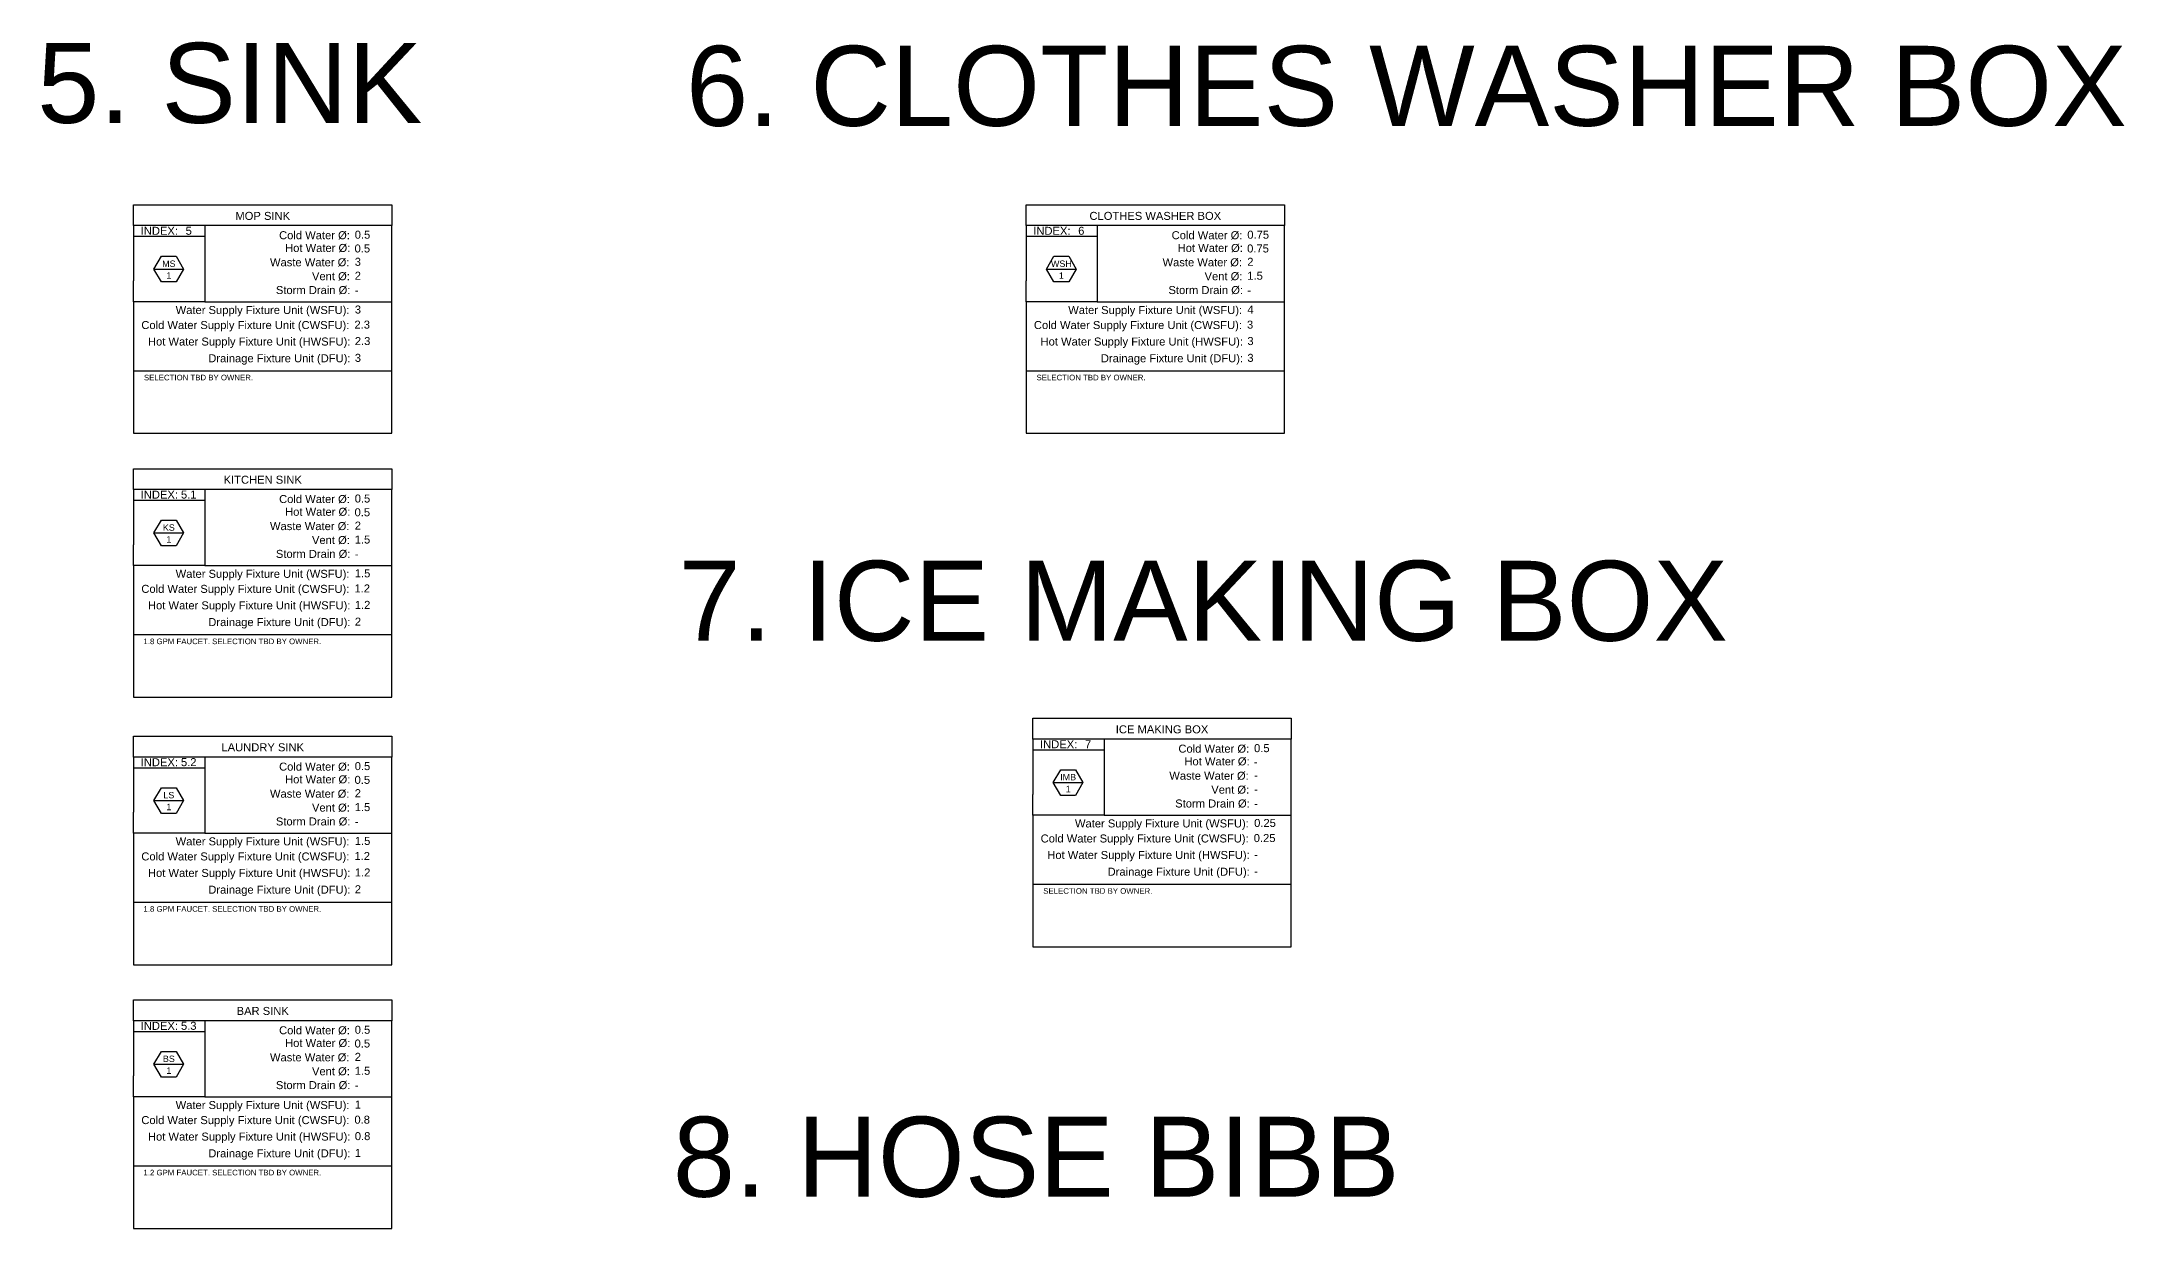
# Model space of a CAD drawing. Header units: inches. Extents: x -402 to -9, y -37 to 148.
# Drawn here: x -348.29 to -322.25, y -2.19 to 12.63 of the extents above; entities that cross this region are included whole.
import ezdxf
from ezdxf.enums import TextEntityAlignment as Align

# ---------------------------------------------------------------- set-up
doc = ezdxf.new("R2010")
doc.units = ezdxf.units.IN
doc.header["$MEASUREMENT"] = 0
doc.layers.add('FIXTURE_DETAILS_[GV_P]', color=7, linetype='Continuous')
doc.layers.add('GEC_BORDER', color=255, linetype='Continuous')
doc.styles.add('ARC-TEXT', font='arial.ttf', dxfattribs={"width": 1.00018, "height": 4.5})
doc.styles.get("Standard").update_dxf_attribs({"font": 'arial.ttf'})

# ---------------------------------------------------------------- blocks, each defined once
blk = doc.blocks.new('FixtureDetails')
for p, q in [((0, -0.259), (0, 0)), ((0, 0), (3.227, 0)), ((0.888, -0.259), (0, -0.259)), ((0, -0.259), (0, -0.95)), ((3.227, -0.259), (0.888, -0.259)), ((0.888, -0.259), (0.888, -1.209)), ((3.227, 0), (3.227, -0.259)), ((3.227, -2.853), (3.227, -0.259)), ((0.888, -0.397), (0, -0.397)), ((0, -1.209), (0, -0.95)), ((0, -1.209), (0, -2.853)), ((0.888, -1.209), (0, -1.209)), ((0.888, -1.209), (3.227, -1.209)), ((0, -2.071), (3.227, -2.071)), ((0, -2.853), (3.227, -2.853))]:
    blk.add_line(p, q)
at = {"layer": 'GEC_BORDER'}
blk.add_lwpolyline([(0.254, -0.803), (0.347, -0.642), (0.532, -0.642), (0.625, -0.803), (0.532, -0.963), (0.347, -0.963), (0.254, -0.803), (0.625, -0.803)], dxfattribs=at)
at = {"char_height": 0.1, "style": 'ARC-TEXT'}
for s, width, gutter_width, insert, attachment_point in [('{\\fArial|b0|i0|c163|p34;INDEX:}', 0.49441, 22.5, (0.321, -0.324), 5), ('{\\fArial|b0|i0|c163|p34;\\C3;Cold Water \\fArial|b0|i0|c0|p34;%%C\\fArial|b0|i0|c163|p34;:}', 0.89825, 22.5, (1.818, -0.329), 1), ('{\\fArial|b0|i0|c163|p34;\\C2;Hot Water \\fArial|b0|i0|c0|p34;%%C\\fArial|b0|i0|c163|p34;:}', 0.89825, 22.5, (1.893, -0.488), 1), ('{\\fArial|b0|i0|c163|p34;\\C6;Waste Water \\fArial|b0|i0|c0|p34;%%C\\fArial|b0|i0|c163|p34;:}', 1.08121, 22.5, (1.704, -0.667), 1), ('{\\fArial|b0|i0|c163|p34;\\C4;Storm Drain \\fArial|b0|i0|c0|p34;%%C\\fArial|b0|i0|c163|p34;:}', 1.34828, 22.5, (1.778, -1.014), 1), ('{\\fArial|b0|i0|c163|p34;\\C5;Vent \\fArial|b0|i0|c0|p34;%%C\\fArial|b0|i0|c163|p34;:}', 0.56644, 22.5, (2.229, -0.841), 1), ('{\\fArial|b0|i0|c163|p34;Water Supply Fixture Unit (WSFU):}', 2.25258, 22.435, (0.525, -1.263), 1), ('{\\fArial|b0|i0|c163|p34;\\C3;Cold Water Supply Fixture Unit (CWSFU):}', 2.9323, 22.435, (0.096, -1.451), 1), ('{\\fArial|b0|i0|c163|p34;\\C2;Hot Water Supply Fixture Unit (HWSFU):}', 2.9323, 22.435, (0.179, -1.657), 1), ('{\\fArial|b0|i0|c163|p34;\\C6;Drainage Fixture Unit (DFU):}', 1.82035, 22.435, (0.933, -1.866), 1)]:
    blk.add_mtext_dynamic_manual_height_columns(s, width=width, gutter_width=gutter_width, heights=[0.112], dxfattribs=dict(at, insert=insert, attachment_point=attachment_point))
at = {"style": 'ARC-TEXT', "width": 1.00018}
for tag, height, p in [('FIXTURE_NAME', 0.1, (1.613, -0.138)), ('INDEX', 0.1, (0.688, -0.323)), ('TAG', 0.08, (0.44, -0.735)), ('NUMBER', 0.08, (0.44, -0.883))]:
    blk.add_attdef(tag, text='', height=height, dxfattribs=at).set_placement(p, align=Align.MIDDLE_CENTER)
at = {"style": 'ARC-TEXT'}
for tag, p, height, width in [('CW_DIA', (2.763, -0.423), 0.1, 1.00018), ('HW_DIA', (2.761, -0.594), 0.1, 1.00018), ('WASTE_DIA', (2.763, -0.761), 0.1, 1.00018), ('VENT_DIA', (2.763, -0.935), 0.1, 1.00018), ('STORM_DIA', (2.763, -1.117), 0.1, 1.00018), ('WSFU', (2.764, -1.357), 0.1, 1.00018), ('CWSFU', (2.76, -1.546), 0.1, 1.00018), ('HWSFU', (2.764, -1.751), 0.1, 1.00018), ('DFU', (2.764, -1.961), 0.1, 1.00018), ('DESCRIPTION_001', (0.126, -2.192), 0.07, 1.0002)]:
    blk.add_attdef(tag, p, '', height=height, dxfattribs=dict(at, width=width))

msp = doc.modelspace()

# ---------------------------------------------------------------- block references
at = {"layer": 'FIXTURE_DETAILS_[GV_P]'}
ref = msp.add_blockref('FixtureDetails', (-347.13524, 10.58988), dxfattribs=at)
ref.add_attrib('INDEX', '5', dxfattribs={"layer": '0', "height": 0.1, "style": 'ARC-TEXT', "width": 1.00018}).set_placement((-346.44683, 10.26668), align=Align.MIDDLE_CENTER)
ref.add_attrib('FIXTURE_NAME', 'MOP SINK', dxfattribs={"layer": '0', "height": 0.1, "style": 'ARC-TEXT', "width": 1.00018}).set_placement((-345.52187, 10.45234), align=Align.MIDDLE_CENTER)
ref.add_attrib('TAG', 'MS', dxfattribs={"layer": '0', "height": 0.08, "style": 'ARC-TEXT', "width": 1.00018}).set_placement((-346.69562, 9.85482), align=Align.MIDDLE_CENTER)
ref.add_attrib('NUMBER', '1', dxfattribs={"layer": '0', "height": 0.08, "style": 'ARC-TEXT', "width": 1.00018}).set_placement((-346.69562, 9.7068), align=Align.MIDDLE_CENTER)
ref.add_attrib('CW_DIA', '0.5', (-344.37188, 10.16733), dxfattribs={"layer": '0', "height": 0.1, "style": 'ARC-TEXT', "width": 1.00018})
ref.add_attrib('HW_DIA', '0.5', (-344.37394, 9.99564), dxfattribs={"layer": '0', "height": 0.1, "style": 'ARC-TEXT', "width": 1.00018})
ref.add_attrib('WASTE_DIA', '3', (-344.37188, 9.82899), dxfattribs={"layer": '0', "height": 0.1, "style": 'ARC-TEXT', "width": 1.00018})
ref.add_attrib('VENT_DIA', '2', (-344.37188, 9.6552), dxfattribs={"layer": '0', "height": 0.1, "style": 'ARC-TEXT', "width": 1.00018})
ref.add_attrib('STORM_DIA', '-', (-344.37188, 9.47334), dxfattribs={"layer": '0', "height": 0.1, "style": 'ARC-TEXT', "width": 1.00018})
ref.add_attrib('WSFU', '3', (-344.37089, 9.23282), dxfattribs={"layer": '0', "height": 0.1, "style": 'ARC-TEXT', "width": 1.00018})
ref.add_attrib('CWSFU', '2.3', (-344.37569, 9.04417), dxfattribs={"layer": '0', "height": 0.1, "style": 'ARC-TEXT', "width": 1.00018})
ref.add_attrib('HWSFU', '2.3', (-344.37089, 8.83884), dxfattribs={"layer": '0', "height": 0.1, "style": 'ARC-TEXT', "width": 1.00018})
ref.add_attrib('DFU', '3', (-344.37089, 8.62918), dxfattribs={"layer": '0', "height": 0.1, "style": 'ARC-TEXT', "width": 1.00018})
ref.add_attrib('DESCRIPTION_001', 'SELECTION TBD BY OWNER.', (-347.00642, 8.39814), dxfattribs={"layer": '0', "height": 0.07, "style": 'ARC-TEXT'})
ref = msp.add_blockref('FixtureDetails', (-335.97862, 10.58988), dxfattribs=at)
ref.add_attrib('INDEX', '6', dxfattribs={"layer": '0', "height": 0.1, "style": 'ARC-TEXT', "width": 1.00018}).set_placement((-335.2902, 10.26668), align=Align.MIDDLE_CENTER)
ref.add_attrib('FIXTURE_NAME', 'CLOTHES WASHER BOX', dxfattribs={"layer": '0', "height": 0.1, "style": 'ARC-TEXT', "width": 1.00018}).set_placement((-334.36524, 10.45234), align=Align.MIDDLE_CENTER)
ref.add_attrib('TAG', 'WSH', dxfattribs={"layer": '0', "height": 0.08, "style": 'ARC-TEXT', "width": 1.00018}).set_placement((-335.539, 9.85482), align=Align.MIDDLE_CENTER)
ref.add_attrib('NUMBER', '1', dxfattribs={"layer": '0', "height": 0.08, "style": 'ARC-TEXT', "width": 1.00018}).set_placement((-335.539, 9.7068), align=Align.MIDDLE_CENTER)
ref.add_attrib('CW_DIA', '0.75', (-333.21525, 10.16733), dxfattribs={"layer": '0', "height": 0.1, "style": 'ARC-TEXT', "width": 1.00018})
ref.add_attrib('HW_DIA', '0.75', (-333.21731, 9.99564), dxfattribs={"layer": '0', "height": 0.1, "style": 'ARC-TEXT', "width": 1.00018})
ref.add_attrib('WASTE_DIA', '2', (-333.21525, 9.82899), dxfattribs={"layer": '0', "height": 0.1, "style": 'ARC-TEXT', "width": 1.00018})
ref.add_attrib('VENT_DIA', '1.5', (-333.21525, 9.6552), dxfattribs={"layer": '0', "height": 0.1, "style": 'ARC-TEXT', "width": 1.00018})
ref.add_attrib('STORM_DIA', '-', (-333.21525, 9.47334), dxfattribs={"layer": '0', "height": 0.1, "style": 'ARC-TEXT', "width": 1.00018})
ref.add_attrib('WSFU', '4', (-333.21427, 9.23282), dxfattribs={"layer": '0', "height": 0.1, "style": 'ARC-TEXT', "width": 1.00018})
ref.add_attrib('CWSFU', '3', (-333.21906, 9.04417), dxfattribs={"layer": '0', "height": 0.1, "style": 'ARC-TEXT', "width": 1.00018})
ref.add_attrib('HWSFU', '3', (-333.21427, 8.83884), dxfattribs={"layer": '0', "height": 0.1, "style": 'ARC-TEXT', "width": 1.00018})
ref.add_attrib('DFU', '3', (-333.21427, 8.62918), dxfattribs={"layer": '0', "height": 0.1, "style": 'ARC-TEXT', "width": 1.00018})
ref.add_attrib('DESCRIPTION_001', 'SELECTION TBD BY OWNER.', (-335.84979, 8.39814), dxfattribs={"layer": '0', "height": 0.07, "style": 'ARC-TEXT'})
ref = msp.add_blockref('FixtureDetails', (-347.13524, 7.29435), dxfattribs=at)
ref.add_attrib('INDEX', '5.1', dxfattribs={"layer": '0', "height": 0.1, "style": 'ARC-TEXT', "width": 1.00018}).set_placement((-346.44683, 6.97114), align=Align.MIDDLE_CENTER)
ref.add_attrib('FIXTURE_NAME', 'KITCHEN SINK', dxfattribs={"layer": '0', "height": 0.1, "style": 'ARC-TEXT', "width": 1.00018}).set_placement((-345.52187, 7.15681), align=Align.MIDDLE_CENTER)
ref.add_attrib('TAG', 'KS', dxfattribs={"layer": '0', "height": 0.08, "style": 'ARC-TEXT', "width": 1.00018}).set_placement((-346.69562, 6.55929), align=Align.MIDDLE_CENTER)
ref.add_attrib('NUMBER', '1', dxfattribs={"layer": '0', "height": 0.08, "style": 'ARC-TEXT', "width": 1.00018}).set_placement((-346.69562, 6.41127), align=Align.MIDDLE_CENTER)
ref.add_attrib('CW_DIA', '0.5', (-344.37188, 6.8718), dxfattribs={"layer": '0', "height": 0.1, "style": 'ARC-TEXT', "width": 1.00018})
ref.add_attrib('HW_DIA', '0.5', (-344.37394, 6.7001), dxfattribs={"layer": '0', "height": 0.1, "style": 'ARC-TEXT', "width": 1.00018})
ref.add_attrib('WASTE_DIA', '2', (-344.37188, 6.53345), dxfattribs={"layer": '0', "height": 0.1, "style": 'ARC-TEXT', "width": 1.00018})
ref.add_attrib('VENT_DIA', '1.5', (-344.37188, 6.35966), dxfattribs={"layer": '0', "height": 0.1, "style": 'ARC-TEXT', "width": 1.00018})
ref.add_attrib('STORM_DIA', '-', (-344.37188, 6.1778), dxfattribs={"layer": '0', "height": 0.1, "style": 'ARC-TEXT', "width": 1.00018})
ref.add_attrib('WSFU', '1.5', (-344.37089, 5.93728), dxfattribs={"layer": '0', "height": 0.1, "style": 'ARC-TEXT', "width": 1.00018})
ref.add_attrib('CWSFU', '1.2', (-344.37569, 5.74863), dxfattribs={"layer": '0', "height": 0.1, "style": 'ARC-TEXT', "width": 1.00018})
ref.add_attrib('HWSFU', '1.2', (-344.37089, 5.54331), dxfattribs={"layer": '0', "height": 0.1, "style": 'ARC-TEXT', "width": 1.00018})
ref.add_attrib('DFU', '2', (-344.37089, 5.33364), dxfattribs={"layer": '0', "height": 0.1, "style": 'ARC-TEXT', "width": 1.00018})
ref.add_attrib('DESCRIPTION_001', '1.8 GPM FAUCET. SELECTION TBD BY OWNER.', (-347.01267, 5.10261), dxfattribs={"layer": '0', "height": 0.07, "style": 'ARC-TEXT'})
ref = msp.add_blockref('FixtureDetails', (-335.89425, 4.17625), dxfattribs=at)
ref.add_attrib('INDEX', '7', dxfattribs={"layer": '0', "height": 0.1, "style": 'ARC-TEXT', "width": 1.00018}).set_placement((-335.20583, 3.85305), align=Align.MIDDLE_CENTER)
ref.add_attrib('FIXTURE_NAME', 'ICE MAKING BOX', dxfattribs={"layer": '0', "height": 0.1, "style": 'ARC-TEXT', "width": 1.00018}).set_placement((-334.28087, 4.03871), align=Align.MIDDLE_CENTER)
ref.add_attrib('TAG', 'IMB', dxfattribs={"layer": '0', "height": 0.08, "style": 'ARC-TEXT', "width": 1.00018}).set_placement((-335.45463, 3.44119), align=Align.MIDDLE_CENTER)
ref.add_attrib('NUMBER', '1', dxfattribs={"layer": '0', "height": 0.08, "style": 'ARC-TEXT', "width": 1.00018}).set_placement((-335.45463, 3.29317), align=Align.MIDDLE_CENTER)
ref.add_attrib('CW_DIA', '0.5', (-333.13088, 3.7537), dxfattribs={"layer": '0', "height": 0.1, "style": 'ARC-TEXT', "width": 1.00018})
ref.add_attrib('HW_DIA', '-', (-333.13294, 3.582), dxfattribs={"layer": '0', "height": 0.1, "style": 'ARC-TEXT', "width": 1.00018})
ref.add_attrib('WASTE_DIA', '-', (-333.13088, 3.41536), dxfattribs={"layer": '0', "height": 0.1, "style": 'ARC-TEXT', "width": 1.00018})
ref.add_attrib('VENT_DIA', '-', (-333.13088, 3.24157), dxfattribs={"layer": '0', "height": 0.1, "style": 'ARC-TEXT', "width": 1.00018})
ref.add_attrib('STORM_DIA', '-', (-333.13088, 3.05971), dxfattribs={"layer": '0', "height": 0.1, "style": 'ARC-TEXT', "width": 1.00018})
ref.add_attrib('WSFU', '0.25', (-333.1299, 2.81919), dxfattribs={"layer": '0', "height": 0.1, "style": 'ARC-TEXT', "width": 1.00018})
ref.add_attrib('CWSFU', '0.25', (-333.13469, 2.63054), dxfattribs={"layer": '0', "height": 0.1, "style": 'ARC-TEXT', "width": 1.00018})
ref.add_attrib('HWSFU', '-', (-333.1299, 2.42521), dxfattribs={"layer": '0', "height": 0.1, "style": 'ARC-TEXT', "width": 1.00018})
ref.add_attrib('DFU', '-', (-333.1299, 2.21555), dxfattribs={"layer": '0', "height": 0.1, "style": 'ARC-TEXT', "width": 1.00018})
ref.add_attrib('DESCRIPTION_001', 'SELECTION TBD BY OWNER.', (-335.76542, 1.98451), dxfattribs={"layer": '0', "height": 0.07, "style": 'ARC-TEXT'})
ref = msp.add_blockref('FixtureDetails', (-347.13524, 3.95194), dxfattribs=at)
ref.add_attrib('INDEX', '5.2', dxfattribs={"layer": '0', "height": 0.1, "style": 'ARC-TEXT', "width": 1.00018}).set_placement((-346.44683, 3.62873), align=Align.MIDDLE_CENTER)
ref.add_attrib('FIXTURE_NAME', 'LAUNDRY SINK', dxfattribs={"layer": '0', "height": 0.1, "style": 'ARC-TEXT', "width": 1.00018}).set_placement((-345.52187, 3.8144), align=Align.MIDDLE_CENTER)
ref.add_attrib('TAG', 'LS', dxfattribs={"layer": '0', "height": 0.08, "style": 'ARC-TEXT', "width": 1.00018}).set_placement((-346.69562, 3.21688), align=Align.MIDDLE_CENTER)
ref.add_attrib('NUMBER', '1', dxfattribs={"layer": '0', "height": 0.08, "style": 'ARC-TEXT', "width": 1.00018}).set_placement((-346.69562, 3.06886), align=Align.MIDDLE_CENTER)
ref.add_attrib('CW_DIA', '0.5', (-344.37188, 3.52939), dxfattribs={"layer": '0', "height": 0.1, "style": 'ARC-TEXT', "width": 1.00018})
ref.add_attrib('HW_DIA', '0.5', (-344.37394, 3.35769), dxfattribs={"layer": '0', "height": 0.1, "style": 'ARC-TEXT', "width": 1.00018})
ref.add_attrib('WASTE_DIA', '2', (-344.37188, 3.19105), dxfattribs={"layer": '0', "height": 0.1, "style": 'ARC-TEXT', "width": 1.00018})
ref.add_attrib('VENT_DIA', '1.5', (-344.37188, 3.01726), dxfattribs={"layer": '0', "height": 0.1, "style": 'ARC-TEXT', "width": 1.00018})
ref.add_attrib('STORM_DIA', '-', (-344.37188, 2.8354), dxfattribs={"layer": '0', "height": 0.1, "style": 'ARC-TEXT', "width": 1.00018})
ref.add_attrib('WSFU', '1.5', (-344.37089, 2.59488), dxfattribs={"layer": '0', "height": 0.1, "style": 'ARC-TEXT', "width": 1.00018})
ref.add_attrib('CWSFU', '1.2', (-344.37569, 2.40622), dxfattribs={"layer": '0', "height": 0.1, "style": 'ARC-TEXT', "width": 1.00018})
ref.add_attrib('HWSFU', '1.2', (-344.37089, 2.2009), dxfattribs={"layer": '0', "height": 0.1, "style": 'ARC-TEXT', "width": 1.00018})
ref.add_attrib('DFU', '2', (-344.37089, 1.99124), dxfattribs={"layer": '0', "height": 0.1, "style": 'ARC-TEXT', "width": 1.00018})
ref.add_attrib('DESCRIPTION_001', '1.8 GPM FAUCET. SELECTION TBD BY OWNER.', (-347.01267, 1.7602), dxfattribs={"layer": '0', "height": 0.07, "style": 'ARC-TEXT'})
ref = msp.add_blockref('FixtureDetails', (-347.13524, 0.65837), dxfattribs=at)
ref.add_attrib('INDEX', '5.3', dxfattribs={"layer": '0', "height": 0.1, "style": 'ARC-TEXT', "width": 1.00018}).set_placement((-346.44683, 0.33516), align=Align.MIDDLE_CENTER)
ref.add_attrib('FIXTURE_NAME', 'BAR SINK', dxfattribs={"layer": '0', "height": 0.1, "style": 'ARC-TEXT', "width": 1.00018}).set_placement((-345.52187, 0.52083), align=Align.MIDDLE_CENTER)
ref.add_attrib('TAG', 'BS', dxfattribs={"layer": '0', "height": 0.08, "style": 'ARC-TEXT', "width": 1.00018}).set_placement((-346.69562, -0.07669), align=Align.MIDDLE_CENTER)
ref.add_attrib('NUMBER', '1', dxfattribs={"layer": '0', "height": 0.08, "style": 'ARC-TEXT', "width": 1.00018}).set_placement((-346.69562, -0.22471), align=Align.MIDDLE_CENTER)
ref.add_attrib('CW_DIA', '0.5', (-344.37188, 0.23582), dxfattribs={"layer": '0', "height": 0.1, "style": 'ARC-TEXT', "width": 1.00018})
ref.add_attrib('HW_DIA', '0.5', (-344.37394, 0.06412), dxfattribs={"layer": '0', "height": 0.1, "style": 'ARC-TEXT', "width": 1.00018})
ref.add_attrib('WASTE_DIA', '2', (-344.37188, -0.10252), dxfattribs={"layer": '0', "height": 0.1, "style": 'ARC-TEXT', "width": 1.00018})
ref.add_attrib('VENT_DIA', '1.5', (-344.37188, -0.27631), dxfattribs={"layer": '0', "height": 0.1, "style": 'ARC-TEXT', "width": 1.00018})
ref.add_attrib('STORM_DIA', '-', (-344.37188, -0.45817), dxfattribs={"layer": '0', "height": 0.1, "style": 'ARC-TEXT', "width": 1.00018})
ref.add_attrib('WSFU', '1', (-344.37089, -0.69869), dxfattribs={"layer": '0', "height": 0.1, "style": 'ARC-TEXT', "width": 1.00018})
ref.add_attrib('CWSFU', '0.8', (-344.37569, -0.88734), dxfattribs={"layer": '0', "height": 0.1, "style": 'ARC-TEXT', "width": 1.00018})
ref.add_attrib('HWSFU', '0.8', (-344.37089, -1.09267), dxfattribs={"layer": '0', "height": 0.1, "style": 'ARC-TEXT', "width": 1.00018})
ref.add_attrib('DFU', '1', (-344.37089, -1.30233), dxfattribs={"layer": '0', "height": 0.1, "style": 'ARC-TEXT', "width": 1.00018})
ref.add_attrib('DESCRIPTION_001', '1.2 GPM FAUCET. SELECTION TBD BY OWNER.', (-347.01267, -1.53337), dxfattribs={"layer": '0', "height": 0.07, "style": 'ARC-TEXT'})

# ---------------------------------------------------------------- texts
for s, p in [('5. SINK', (-348.34114, 11.61366)), ('6. CLOTHES WASHER BOX', (-340.23059, 11.57679)), ('7. ICE MAKING BOX', (-340.32479, 5.14473)), ('8. HOSE BIBB', (-340.39528, -1.80028))]:
    msp.add_text(s, height=1, dxfattribs=at).set_placement(p)

doc.saveas('drawing.dxf')
